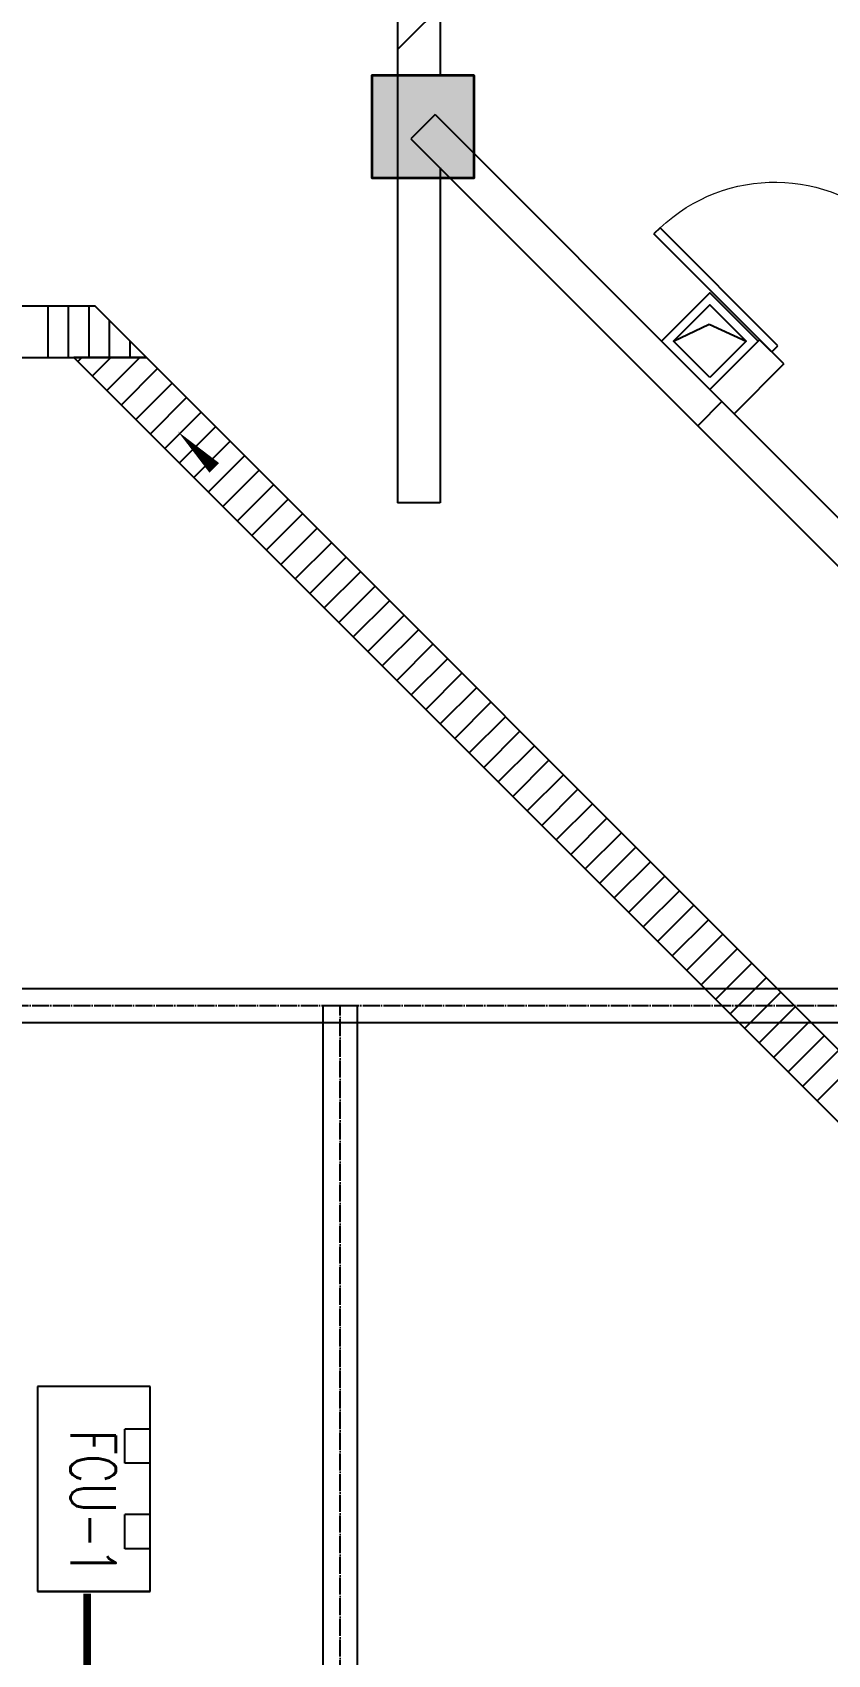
# Model space of a CAD drawing. Extents: x 815029915 to 815825525, y 579155098 to 579748855.
# Drawn here: x 815203043 to 815207699, y 579467813 to 579477304 of the extents above; entities that cross this region are included whole.
import ezdxf

# ---------------------------------------------------------------- set-up
doc = ezdxf.new("R2010")
doc.units = 0
doc.header["$LTSCALE"] = 100
doc.header["$MEASUREMENT"] = 0
doc.linetypes.add('DOTE', pattern=[2.42, 2, -0.2, 0.02, -0.2])
for name, color, linetype in [('COLUMN', 9, 'Continuous'), ('DIM_SYMB', 3, 'Continuous'), ('H-TH_TEXT', 3, 'Continuous'), ('H-空调-VRV-设备', 7, 'Continuous'), ('WALL', 9, 'Continuous'), ('WINDOW', 4, 'Continuous'), ('电-强电平面-线缆', 3, 'Continuous'), ('电-桥架', 4, 'Continuous')]:
    doc.layers.add(name, color=color, linetype=linetype)
doc.layers.add('柱填充', color=9, linetype='Continuous', lineweight=18)
doc.layers.add('砼柱', color=2, linetype='Continuous', lineweight=35)
doc.styles.add('_TCH_DIM', font='SIMPLEX', dxfattribs={"bigfont": 'GBCBIG'})

# ---------------------------------------------------------------- blocks, each defined once
blk = doc.blocks.new('$VRV_美的$00000019')
for p, q in [((-600, 330), (600, 330)), ((-600, -330), (-600, 330)), ((600, 330), (600, -330)), ((600, -330), (600, 330)), ((-150, -180), (-350, -180)), ((-350, -330), (-350, -180)), ((-150, -330), (-150, -180)), ((350, -180), (150, -180)), ((150, -330), (150, -180)), ((350, -330), (350, -180)), ((600, -330), (-600, -330))]:
    blk.add_line(p, q)
blk = doc.blocks.new('$DorLib2D$00000001')
for p, q in [((0.45, 0.975), (0.5, 0.975)), ((0.45, 0), (0.45, 0.975)), ((0.5, 0), (0.5, 0.975)), ((0.5, 0), (0.45, 0))]:
    blk.add_line(p, q)
at = {"lineweight": 13}
blk.add_arc((0.475, 0), 0.975, 91.46928, 180, dxfattribs=at)

msp = doc.modelspace()

# ---------------------------------------------------------------- hatches: boundary and pattern name
at = {"layer": '柱填充', "lineweight": 18}
msp.add_hatch(color=250, dxfattribs=at).paths.add_polyline_path([(815205630.5, 579477052.4), (815205030.5, 579477052.4), (815205030.5, 579476452.4), (815205630.5, 579476452.4)])

# ---------------------------------------------------------------- linework, layer by layer
for p, q in [((815203410.6, 579475702.4), (815148180.5, 579475702.4)), ((815203710.6, 579475402.4), (815203410.6, 579475702.4)), ((815148180.5, 579475402.4), (815203710.6, 579475402.4)), ((815203710.6, 579475402.4), (815203286.4, 579475402.4)), ((815203286.4, 579475402.4), (815210616.1, 579468072.7)), ((815210828.3, 579468284.8), (815203710.6, 579475402.4))]:
    msp.add_line(p, q)
at = {"color": 252, "linetype": 'Continuous'}
for p, q in [((815203132.8, 579475702.4), (815203132.8, 579475402.4)), ((815203252.8, 579475702.4), (815203252.8, 579475402.4)), ((815203372.8, 579475702.4), (815203372.8, 579475402.4)), ((815203492.8, 579475620.3), (815203492.8, 579475402.4)), ((815203612.8, 579475500.3), (815203612.8, 579475402.4)), ((815203309.7, 579475379.1), (815203333.1, 579475402.4)), ((815203394.6, 579475294.2), (815203502.8, 579475402.4)), ((815203479.4, 579475209.4), (815203672.5, 579475402.4)), ((815203564.3, 579475124.5), (815203776.4, 579475336.6)), ((815203649.1, 579475039.7), (815203861.3, 579475251.8)), ((815203734, 579474954.8), (815203946.1, 579475166.9)), ((815203818.9, 579474870), (815204031, 579475082.1)), ((815203903.7, 579474785.1), (815204115.8, 579474997.2)), ((815203988.6, 579474700.3), (815204200.7, 579474912.4)), ((815204073.4, 579474615.4), (815204285.5, 579474827.5)), ((815204158.3, 579474530.5), (815204370.4, 579474742.7)), ((815204243.1, 579474445.7), (815204455.2, 579474657.8)), ((815204328, 579474360.8), (815204540.1, 579474573)), ((815204412.8, 579474276), (815204625, 579474488.1)), ((815204497.7, 579474191.1), (815204709.8, 579474403.3)), ((815204582.5, 579474106.3), (815204794.7, 579474318.4)), ((815204667.4, 579474021.4), (815204879.5, 579474233.6)), ((815204752.2, 579473936.6), (815204964.4, 579474148.7)), ((815204837.1, 579473851.7), (815205049.2, 579474063.9)), ((815204921.9, 579473766.9), (815205134.1, 579473979)), ((815205006.8, 579473682), (815205218.9, 579473894.2)), ((815205091.6, 579473597.2), (815205303.8, 579473809.3)), ((815205176.5, 579473512.3), (815205388.6, 579473724.4)), ((815205261.4, 579473427.5), (815205473.5, 579473639.6)), ((815205346.2, 579473342.6), (815205558.3, 579473554.7)), ((815205431.1, 579473257.8), (815205643.2, 579473469.9)), ((815205515.9, 579473172.9), (815205728, 579473385)), ((815205600.8, 579473088), (815205812.9, 579473300.2)), ((815205685.6, 579473003.2), (815205897.7, 579473215.3)), ((815205770.5, 579472918.3), (815205982.6, 579473130.5)), ((815205855.3, 579472833.5), (815206067.5, 579473045.6)), ((815205940.2, 579472748.6), (815206152.3, 579472960.8)), ((815206025, 579472663.8), (815206237.2, 579472875.9)), ((815206109.9, 579472578.9), (815206322, 579472791.1)), ((815206194.7, 579472494.1), (815206406.9, 579472706.2)), ((815206279.6, 579472409.2), (815206491.7, 579472621.4)), ((815206364.4, 579472324.4), (815206576.6, 579472536.5)), ((815206449.3, 579472239.5), (815206661.4, 579472451.7)), ((815206534.1, 579472154.7), (815206746.3, 579472366.8)), ((815206619, 579472069.8), (815206831.1, 579472281.9)), ((815206703.8, 579471985), (815206916, 579472197.1)), ((815206788.7, 579471900.1), (815207000.8, 579472112.2)), ((815206873.6, 579471815.3), (815207085.7, 579472027.4)), ((815206958.4, 579471730.4), (815207170.5, 579471942.5)), ((815207043.3, 579471645.6), (815207255.4, 579471857.7)), ((815207128.1, 579471560.7), (815207340.2, 579471772.8)), ((815207213, 579471475.8), (815207425.1, 579471688)), ((815207297.8, 579471391), (815207510, 579471603.1)), ((815207382.7, 579471306.1), (815207594.8, 579471518.3)), ((815207467.5, 579471221.3), (815207679.7, 579471433.4)), ((815207552.4, 579471136.4), (815207764.5, 579471348.6)), ((815207637.2, 579471051.6), (815207849.4, 579471263.7))]:
    msp.add_line(p, q, dxfattribs=at)
at = {"color": 250}
for p, q in [((815206797.7, 579475497.3), (815207005.9, 579475597.4)), ((815207005.9, 579475597.4), (815207222, 579475497.3))]:
    msp.add_line(p, q, dxfattribs=at)
for points in [[(815207009.9, 579475214.5), (815206727, 579475497.3), (815207009.9, 579475780.2), (815207292.7, 579475497.3)], [(815207009.9, 579475285.2), (815206797.7, 579475497.3), (815207009.9, 579475709.4), (815207222, 579475497.3)]]:
    msp.add_lwpolyline(points, close=True, dxfattribs=at)
at = {"layer": 'COLUMN'}
msp.add_lwpolyline([(815205030.5, 579476452.4), (815205630.5, 579476452.4), (815205630.5, 579477052.4), (815205030.5, 579477052.4)], close=True, dxfattribs=at)
at = {"layer": 'DIM_SYMB'}
msp.add_lwpolyline([(815209979.6, 579468902.3, 0, 0, 0), (815203895.9, 579474967.5, 0, 80, 0), (815204108.4, 579474755.7, 0, 0, 0)], format="xyseb", dxfattribs=at)
at = {"layer": 'WALL'}
for p, q in [((815208380.9, 579480403.9), (815205180.5, 579477203.4)), ((815205180.5, 579477494.9), (815205180.5, 579477052.4)), ((815205430.5, 579477453.4), (815205430.5, 579477052.4)), ((815205180.5, 579477043.9), (815205180.5, 579474552.4)), ((815205401.2, 579476823.2), (815205259.8, 579476681.7)), ((815205401.2, 579476823.2), (815207080.6, 579475143.8)), ((815205259.8, 579476681.7), (815206939.2, 579475002.3)), ((815205430.5, 579476511), (815205430.5, 579474552.4)), ((815207301.3, 579475505.9), (815207009.9, 579475214.5)), ((815207442.7, 579475364.5), (815207151.3, 579475073)), ((815207080.6, 579475143.8), (815206939.2, 579475002.3)), ((815207080.6, 579475143.8), (815212030.8, 579470193.6)), ((815206939.2, 579475002.3), (815211889.4, 579470052.1))]:
    msp.add_line(p, q, dxfattribs=at)
for points in [[(815207442.7, 579475364.5), (815207301.3, 579475505.9)], [(815205430.5, 579474552.4), (815205180.5, 579474552.4)]]:
    msp.add_lwpolyline(points, dxfattribs=at)
at = {"layer": '电-强电平面-线缆', "color": 1, "linetype": 'Continuous', "const_width": 45}
msp.add_lwpolyline([(815203364, 579464392.7), (815203364, 579468168.2)], dxfattribs=at)
at = {"layer": '电-桥架', "color": 5, "linetype": 'DOTE', "ltscale": 0.5}
for p, q in [((815184891.8, 579471609.4), (815209548.9, 579471609.4)), ((815204844.8, 579461629.9), (815204844.8, 579471609.4))]:
    msp.add_line(p, q, dxfattribs=at)
at = {"layer": '电-桥架', "ltscale": 0.5}
for points in [[(815209548.9, 579471509.4), (815184891.8, 579471509.4), (815184891.8, 579471709.4), (815209548.9, 579471709.4)], [(815204944.8, 579471609.4), (815204944.8, 579461629.9), (815204744.8, 579461629.9), (815204744.8, 579471609.4)]]:
    msp.add_lwpolyline(points, close=True, dxfattribs=at)
at = {"layer": '砼柱', "color": 3, "lineweight": 35}
msp.add_lwpolyline([(815205630.5, 579477052.4), (815205030.5, 579477052.4), (815205030.5, 579476452.4), (815205630.5, 579476452.4)], close=True, dxfattribs=at)

# ---------------------------------------------------------------- block references
at = {"layer": 'H-空调-VRV-设备', "yscale": -1, "rotation": 270}
msp.add_blockref('$VRV_美的$00000019', (815203403.5, 579468781.9, 2500), dxfattribs=at)
at = {"layer": 'WINDOW', "xscale": 1000.000000081643, "yscale": -1000, "zscale": 1000.000000081643, "rotation": 225.0000000000007}
msp.add_blockref('$DorLib2D$00000001', (815207725.6, 579475788.7), dxfattribs=at)

# ---------------------------------------------------------------- texts
at = {"layer": 'H-TH_TEXT', "style": '_TCH_DIM', "width": 0.7}
msp.add_text('FCU-1', height=264.35, rotation=270, dxfattribs=at).set_placement((815203266.4, 579469125.7, -4775))

doc.saveas('drawing.dxf')
